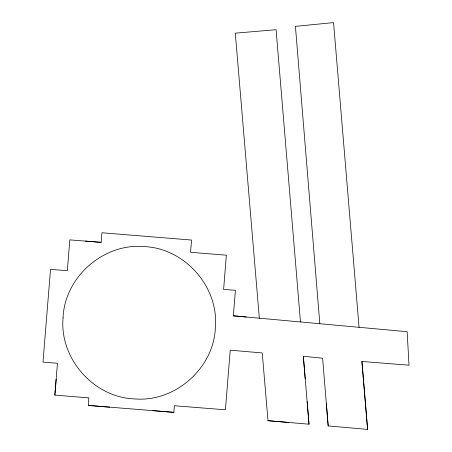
<?xml version="1.0" encoding="UTF-8"?>
<svg xmlns="http://www.w3.org/2000/svg" width="452" height="452" viewBox="0 0 452 452"><rect width="100%" height="100%" fill="white"/><g stroke="black" fill="none" stroke-linecap="round" stroke-linejoin="round"><path stroke-width="0.68" d="M288.506 422.45L267.991 420.688L262.245 352.955L230.232 350.176L225.412 409.811L174.37 405.732L173.873 412.343L88.287 405.421L88.846 397.879L54.856 395.099L57.455 363.278L42.991 362.103L50.534 269.347L67.342 270.703L69.811 239.876L101.141 242.34L101.943 232.763L191.546 240.057L190.563 252.295L226.339 255.194L223.621 289.433L235.424 290.291L233.322 315.818L407.15 331.7L409.009 365.193L361.916 361.487L367.606 429.4L328.18 425.937L326.327 403.365M54.856 395.099L56.155 379.188M85.479 241.102L101.141 242.34M88.287 405.421L109.683 407.15M152.477 410.614L173.873 412.343M267.991 420.688L309.021 424.202L303.337 356.295L322.615 358.21L328.18 425.937M233.322 315.818L246.329 317.022M359.074 327.31L333.553 22.6L295.427 26.363L319.835 323.852M361.916 361.487L367.606 429.4M303.337 356.295L305.236 378.934M307.123 401.574L309.021 424.202M259.341 318.231L235.3 33.166L276.087 29.702L300.495 322.061M63.043 317.886C59.427 358.515 93.587 397.331 134.351 398.901C174.986 402.523 213.796 368.357 215.372 327.593C218.988 286.963 184.828 248.148 144.064 246.577C103.429 242.956 64.619 277.121 63.043 317.886"/></g></svg>
